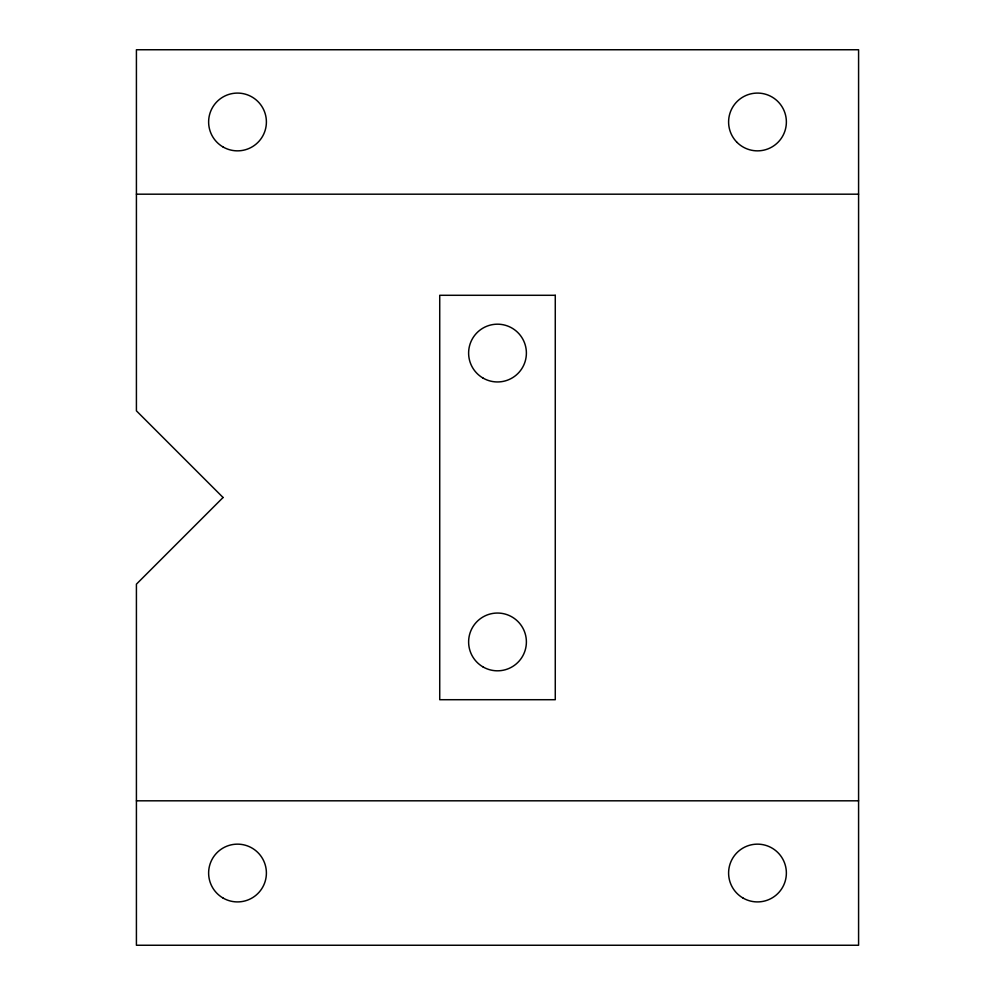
<?xml version="1.0" encoding="UTF-8"?>
<svg xmlns="http://www.w3.org/2000/svg" width="995" height="995" viewBox="0 0 995 995"><rect width="100%" height="100%" fill="white"/><g stroke="black" fill="none" stroke-linecap="round" stroke-linejoin="round"><path stroke-width="1.49" d="M136.415 194.187L858.586 194.187M136.415 800.813L858.586 800.813M223.067 497.5L136.415 584.164L136.415 945.25L858.586 945.25L858.586 49.75L136.415 49.75L136.415 410.835L223.067 497.5M555.272 295.291L439.728 295.291L439.728 699.709L555.272 699.709L555.272 295.291M737.059 142.397A28.892 28.892 0 0 0 785.391 129.45A28.892 28.892 0 0 0 750.006 94.065A28.892 28.892 0 0 0 737.059 142.397M223.067 146.986A28.892 28.892 0 0 0 266.399 121.962A28.892 28.892 0 0 0 223.067 96.95A28.892 28.892 0 0 0 223.067 146.986M223.067 898.05A28.892 28.892 0 0 0 266.399 873.038A28.892 28.892 0 0 0 223.067 848.014A28.892 28.892 0 0 0 223.067 898.05M743.041 898.05A28.892 28.892 0 0 0 786.373 873.038A28.892 28.892 0 0 0 743.041 848.014A28.892 28.892 0 0 0 743.041 898.05M483.06 378.088A28.892 28.892 0 0 0 526.392 353.063A28.892 28.892 0 0 0 483.06 328.051A28.892 28.892 0 0 0 483.06 378.088M483.06 666.948A28.892 28.892 0 0 0 526.392 641.937A28.892 28.892 0 0 0 483.06 616.912A28.892 28.892 0 0 0 483.06 666.948"/></g></svg>
